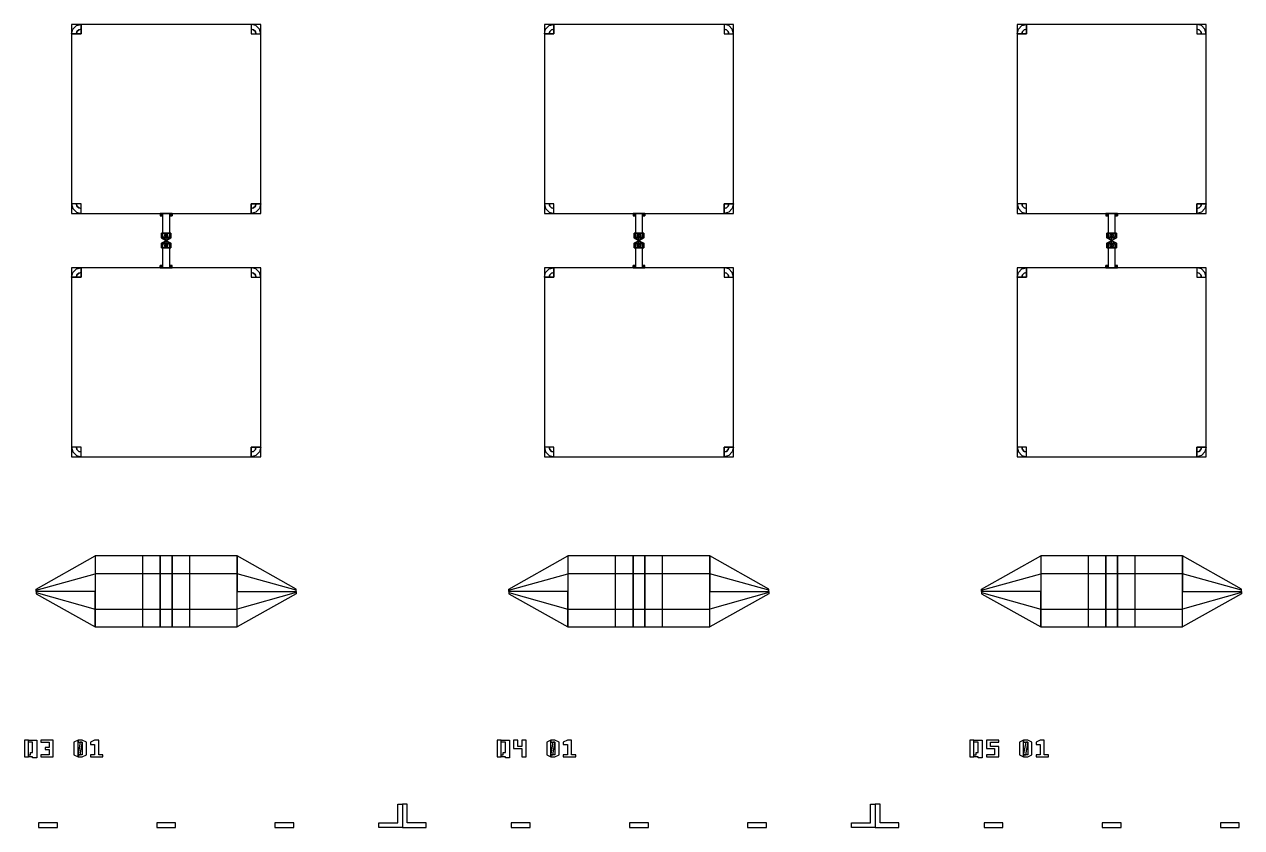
# Model space of a CAD drawing. Extents: x -19750 to 3750, y -13175 to 15275.
# Drawn here: x -13600 to -8450, y -13175 to -9775 of the extents above; entities that cross this region are included whole.
import ezdxf

# ---------------------------------------------------------------- set-up
doc = ezdxf.new("R2010")
doc.units = 0
doc.layers.add('GAP', color=1, linetype='continuous')
doc.layers.add('PIN', color=3, linetype='continuous')

# ---------------------------------------------------------------- blocks, each defined once
blk = doc.blocks.new('Q2GAP')
for points in [[(2500, 800), (2250, 800), (2250, 809.8), (2500, 950), (2500, 800)], [(2500, 800), (2250, 800), (2250, 809.8), (2500, 950), (2500, 800)], [(2825, 950), (2500, 950), (2500, 650), (2825, 650), (2825, 950)], [(2825, 950), (2500, 950), (2500, 650), (2825, 650), (2825, 950)], [(2900, 950), (2825, 950), (2825, 650), (2900, 650), (2900, 950)], [(2900, 950), (2825, 950), (2825, 650), (2900, 650), (2900, 950)], [(2500, 800), (2250, 800), (2250, 790.2), (2500, 650), (2500, 800)], [(2500, 800), (2250, 800), (2250, 790.2), (2500, 650), (2500, 800)]]:
    blk.add_lwpolyline(points)
blk = doc.blocks.new('Q2PIN')
for points in [[(2500, 800), (2250, 800), (2250, 805), (2500, 875), (2500, 800)], [(2500, 800), (2250, 800), (2250, 805), (2500, 875), (2500, 800)], [(2825, 875), (2500, 875), (2500, 725), (2825, 725), (2825, 875)], [(2825, 875), (2500, 875), (2500, 725), (2825, 725), (2825, 875)], [(2500, 800), (2250, 800), (2250, 795), (2500, 725), (2500, 800)], [(2500, 800), (2250, 800), (2250, 795), (2500, 725), (2500, 800)]]:
    blk.add_lwpolyline(points)
blk = doc.blocks.new('Q3')
at = {"layer": 'GAP'}
for points in [[(1800, -200), (1700, -200), (1700, -180), (1780, -180), (1780, -100), (1800, -100), (1800, -200)], [(260, -200), (340, -200), (340, -180), (260, -180), (260, -200)], [(760, -200), (840, -200), (840, -180), (760, -180), (760, -200)], [(1260, -200), (1340, -200), (1340, -180), (1260, -180), (1260, -200)]]:
    blk.add_lwpolyline(points, dxfattribs=at)
blk = doc.blocks.new('Q3GAP')
for points in [[(400, 3200), (400, 2400), (1200, 2400), (1200, 3200), (400, 3200)], [(400, 3200), (400, 3160), (440, 3160), (440, 3200), (400, 3200)], [(400, 3160), (405.4, 3180), (420, 3194.6), (440, 3200), (440, 3180), (430, 3177.3), (422.7, 3170), (420, 3160), (400, 3160)], [(1160, 3200), (1160, 3160), (1200, 3160), (1200, 3200), (1160, 3200)], [(1200, 3160), (1194.6, 3180), (1180, 3194.6), (1160, 3200), (1160, 3180), (1170, 3177.3), (1177.3, 3170), (1180, 3160), (1200, 3160)], [(420, 3160), (422.7, 3170), (430, 3177.3), (440, 3180), (440, 3160), (440, 3160), (440, 3160), (440, 3160), (420, 3160)], [(1180, 3160), (1177.3, 3170), (1170, 3177.3), (1160, 3180), (1160, 3160), (1160, 3160), (1160, 3160), (1160, 3160), (1180, 3160)], [(440, 2400), (440, 2440), (400, 2440), (400, 2400), (440, 2400)], [(400, 2440), (405.4, 2420), (420, 2405.4), (440, 2400), (440, 2420), (430, 2422.7), (422.7, 2430), (420, 2440), (400, 2440)], [(420, 2440), (422.7, 2430), (430, 2422.7), (440, 2420), (440, 2440), (440, 2440), (440, 2440), (440, 2440), (420, 2440)], [(1200, 2400), (1200, 2440), (1160, 2440), (1160, 2400), (1200, 2400)], [(1200, 2440), (1194.6, 2420), (1180, 2405.4), (1160, 2400), (1160, 2420), (1170, 2422.7), (1177.3, 2430), (1180, 2440), (1200, 2440)], [(1180, 2440), (1177.3, 2430), (1170, 2422.7), (1160, 2420), (1160, 2440), (1160, 2440), (1160, 2440), (1160, 2440), (1180, 2440)], [(775, 2400), (775, 2390), (785, 2390), (785, 2400), (775, 2400)], [(785, 2390), (783.7, 2395), (780, 2398.7), (775, 2400), (775, 2395), (777.5, 2394.3), (779.3, 2392.5), (780, 2390), (785, 2390)], [(780, 2390), (779.3, 2392.5), (777.5, 2394.3), (775, 2395), (775, 2390), (775, 2390), (775, 2390), (775, 2390), (780, 2390)], [(785, 2400), (785, 2300), (815, 2300), (815, 2400), (785, 2400)], [(815, 2400), (815, 2390), (825, 2390), (825, 2400), (815, 2400)], [(815, 2390), (816.3, 2395), (820, 2398.7), (825, 2400), (825, 2395), (822.5, 2394.3), (820.7, 2392.5), (820, 2390), (815, 2390)], [(820, 2390), (820.7, 2392.5), (822.5, 2394.3), (825, 2395), (825, 2390), (825, 2390), (825, 2390), (825, 2390), (820, 2390)], [(820.2, 2316.1), (820.2, 2316.3), (779.8, 2316.3), (779.8, 2316.1), (820.2, 2316.1)], [(780, 2296.1), (780, 2316.1), (779.8, 2316.1), (779.8, 2296.1), (780, 2296.1)], [(797.5, 2286.1), (780, 2296.1), (779.8, 2296.1), (797.3, 2286.1), (797.5, 2286.1)], [(780, 2274), (799.8, 2284), (799.6, 2284), (779.8, 2274), (780, 2274)], [(780, 2254), (780, 2274), (779.8, 2274), (779.8, 2254), (780, 2254)], [(785, 2270), (785, 2170), (815, 2170), (815, 2270), (785, 2270)], [(807.5, 2305), (807.5, 2310), (792.5, 2310), (792.5, 2305), (807.5, 2305)], [(802.7, 2286), (802.7, 2286.1), (797.3, 2286.1), (797.3, 2286), (802.7, 2286)], [(802.5, 2300), (802.5, 2305), (797.5, 2305), (797.5, 2300), (802.5, 2300)], [(797.5, 2270), (797.5, 2265), (802.5, 2265), (802.5, 2270), (797.5, 2270)], [(799.8, 2284), (799.8, 2286), (799.6, 2286), (799.6, 2284), (799.8, 2284)], [(800.2, 2284), (800.2, 2286), (800.4, 2286), (800.4, 2284), (800.2, 2284)], [(820, 2274), (800.2, 2284), (800.4, 2284), (820.2, 2274), (820, 2274)], [(802.5, 2286.1), (820, 2296.1), (820.2, 2296.1), (802.7, 2286.1), (802.5, 2286.1)], [(820, 2296.1), (820, 2316.1), (820.2, 2316.1), (820.2, 2296.1), (820, 2296.1)], [(820, 2254), (820, 2274), (820.2, 2274), (820.2, 2254), (820, 2254)], [(820.2, 2253.8), (820.2, 2254), (779.8, 2254), (779.8, 2253.8), (820.2, 2253.8)], [(792.5, 2265), (792.5, 2260), (807.5, 2260), (807.5, 2265), (792.5, 2265)], [(400, 2170), (400, 1370), (1200, 1370), (1200, 2170), (400, 2170)], [(400, 2170), (400, 2130), (440, 2130), (440, 2170), (400, 2170)], [(400, 2130), (405.4, 2150), (420, 2164.6), (440, 2170), (440, 2150), (430, 2147.3), (422.7, 2140), (420, 2130), (400, 2130)], [(785, 2170), (785, 2180), (775, 2180), (775, 2170), (785, 2170)], [(785, 2180), (783.7, 2175), (780, 2171.3), (775, 2170), (775, 2175), (777.5, 2175.7), (779.3, 2177.5), (780, 2180), (785, 2180)], [(780, 2180), (779.3, 2177.5), (777.5, 2175.7), (775, 2175), (775, 2180), (775, 2180), (775, 2180), (775, 2180), (780, 2180)], [(825, 2170), (825, 2180), (815, 2180), (815, 2170), (825, 2170)], [(815, 2180), (816.3, 2175), (820, 2171.3), (825, 2170), (825, 2175), (822.5, 2175.7), (820.7, 2177.5), (820, 2180), (815, 2180)], [(820, 2180), (820.7, 2177.5), (822.5, 2175.7), (825, 2175), (825, 2180), (825, 2180), (825, 2180), (825, 2180), (820, 2180)], [(1160, 2170), (1160, 2130), (1200, 2130), (1200, 2170), (1160, 2170)], [(1200, 2130), (1194.6, 2150), (1180, 2164.6), (1160, 2170), (1160, 2150), (1170, 2147.3), (1177.3, 2140), (1180, 2130), (1200, 2130)], [(420, 2130), (422.7, 2140), (430, 2147.3), (440, 2150), (440, 2130), (440, 2130), (440, 2130), (440, 2130), (420, 2130)], [(1180, 2130), (1177.3, 2140), (1170, 2147.3), (1160, 2150), (1160, 2130), (1160, 2130), (1160, 2130), (1160, 2130), (1180, 2130)], [(440, 1370), (440, 1410), (400, 1410), (400, 1370), (440, 1370)], [(400, 1410), (405.4, 1390), (420, 1375.4), (440, 1370), (440, 1390), (430, 1392.7), (422.7, 1400), (420, 1410), (400, 1410)], [(420, 1410), (422.7, 1400), (430, 1392.7), (440, 1390), (440, 1410), (440, 1410), (440, 1410), (440, 1410), (420, 1410)], [(1200, 1370), (1200, 1410), (1160, 1410), (1160, 1370), (1200, 1370)], [(1200, 1410), (1194.6, 1390), (1180, 1375.4), (1160, 1370), (1160, 1390), (1170, 1392.7), (1177.3, 1400), (1180, 1410), (1200, 1410)], [(1180, 1410), (1177.3, 1400), (1170, 1392.7), (1160, 1390), (1160, 1410), (1160, 1410), (1160, 1410), (1160, 1410), (1180, 1410)], [(2500, 800), (2250, 800), (2250, 809.8), (2500, 950), (2500, 800)], [(2500, 800), (2250, 800), (2250, 809.8), (2500, 950), (2500, 800)], [(2825, 950), (2500, 950), (2500, 650), (2825, 650), (2825, 950)], [(2825, 950), (2500, 950), (2500, 650), (2825, 650), (2825, 950)], [(2900, 950), (2825, 950), (2825, 650), (2900, 650), (2900, 950)], [(2900, 950), (2825, 950), (2825, 650), (2900, 650), (2900, 950)], [(2500, 800), (2250, 800), (2250, 790.2), (2500, 650), (2500, 800)], [(2500, 800), (2250, 800), (2250, 790.2), (2500, 650), (2500, 800)]]:
    blk.add_lwpolyline(points)
at = {"layer": 'GAP'}
for points in [[(200, 100), (217.5, 100), (217.5, 170), (200, 170), (200, 100)], [(217.5, 108.8), (226.2, 108.8), (226.2, 117.5), (235, 117.5), (235, 161.2), (217.5, 161.2), (217.5, 170), (252.5, 170), (252.5, 95.6), (235, 95.6), (235, 100), (217.5, 100), (217.5, 108.8)], [(270, 100), (322.5, 100), (322.5, 170), (270, 170), (270, 161.2), (305, 161.2), (305, 139.4), (287.5, 139.4), (287.5, 130.6), (305, 130.6), (305, 108.8), (270, 108.8), (270, 100), (270, 100)]]:
    blk.add_lwpolyline(points, dxfattribs=at)
blk = doc.blocks.new('Q3PIN')
for points in [[(420, 3160), (422.7, 3170), (430, 3177.3), (440, 3180), (440, 3180), (430, 3177.3), (422.7, 3170), (420, 3160), (420, 3160)], [(420, 3160), (422.7, 3170), (430, 3177.3), (440, 3180), (440, 3180), (430, 3177.3), (422.7, 3170), (420, 3160), (420, 3160)], [(1180, 3160), (1177.3, 3170), (1170, 3177.3), (1160, 3180), (1160, 3180), (1170, 3177.3), (1177.3, 3170), (1180, 3160), (1180, 3160)], [(1180, 3160), (1177.3, 3170), (1170, 3177.3), (1160, 3180), (1160, 3180), (1170, 3177.3), (1177.3, 3170), (1180, 3160), (1180, 3160)], [(420, 2440), (422.7, 2430), (430, 2422.7), (440, 2420), (440, 2420), (430, 2422.7), (422.7, 2430), (420, 2440), (420, 2440)], [(420, 2440), (422.7, 2430), (430, 2422.7), (440, 2420), (440, 2420), (430, 2422.7), (422.7, 2430), (420, 2440), (420, 2440)], [(1180, 2440), (1177.3, 2430), (1170, 2422.7), (1160, 2420), (1160, 2420), (1170, 2422.7), (1177.3, 2430), (1180, 2440), (1180, 2440)], [(1180, 2440), (1177.3, 2430), (1170, 2422.7), (1160, 2420), (1160, 2420), (1170, 2422.7), (1177.3, 2430), (1180, 2440), (1180, 2440)], [(780, 2390), (779.3, 2392.5), (777.5, 2394.3), (775, 2395), (775, 2395), (777.5, 2394.3), (779.3, 2392.5), (780, 2390), (780, 2390)], [(780, 2390), (779.3, 2392.5), (777.5, 2394.3), (775, 2395), (775, 2395), (777.5, 2394.3), (779.3, 2392.5), (780, 2390), (780, 2390)], [(820, 2390), (820.7, 2392.5), (822.5, 2394.3), (825, 2395), (825, 2395), (822.5, 2394.3), (820.7, 2392.5), (820, 2390), (820, 2390)], [(820, 2390), (820.7, 2392.5), (822.5, 2394.3), (825, 2395), (825, 2395), (822.5, 2394.3), (820.7, 2392.5), (820, 2390), (820, 2390)], [(820, 2296.1), (820, 2316.1), (780, 2316.1), (780, 2296.1), (820, 2296.1)], [(800, 2286.1), (800, 2296.1), (780, 2296.1), (797.5, 2286.1), (800, 2286.1)], [(800, 2274), (800, 2284), (799.8, 2284), (780, 2274), (800, 2274)], [(820, 2254), (820, 2274), (780, 2274), (780, 2254), (820, 2254)], [(800.2, 2284), (800.2, 2286), (799.8, 2286), (799.8, 2284), (800.2, 2284)], [(800, 2286.1), (800, 2296.1), (820, 2296.1), (802.5, 2286.1), (800, 2286.1)], [(800, 2274), (800, 2284), (800.2, 2284), (820, 2274), (800, 2274)], [(780, 2180), (779.3, 2177.5), (777.5, 2175.7), (775, 2175), (775, 2175), (777.5, 2175.7), (779.3, 2177.5), (780, 2180), (780, 2180)], [(780, 2180), (779.3, 2177.5), (777.5, 2175.7), (775, 2175), (775, 2175), (777.5, 2175.7), (779.3, 2177.5), (780, 2180), (780, 2180)], [(820, 2180), (820.7, 2177.5), (822.5, 2175.7), (825, 2175), (825, 2175), (822.5, 2175.7), (820.7, 2177.5), (820, 2180), (820, 2180)], [(820, 2180), (820.7, 2177.5), (822.5, 2175.7), (825, 2175), (825, 2175), (822.5, 2175.7), (820.7, 2177.5), (820, 2180), (820, 2180)], [(420, 2130), (422.7, 2140), (430, 2147.3), (440, 2150), (440, 2150), (430, 2147.3), (422.7, 2140), (420, 2130), (420, 2130)], [(420, 2130), (422.7, 2140), (430, 2147.3), (440, 2150), (440, 2150), (430, 2147.3), (422.7, 2140), (420, 2130), (420, 2130)], [(1180, 2130), (1177.3, 2140), (1170, 2147.3), (1160, 2150), (1160, 2150), (1170, 2147.3), (1177.3, 2140), (1180, 2130), (1180, 2130)], [(1180, 2130), (1177.3, 2140), (1170, 2147.3), (1160, 2150), (1160, 2150), (1170, 2147.3), (1177.3, 2140), (1180, 2130), (1180, 2130)], [(420, 1410), (422.7, 1400), (430, 1392.7), (440, 1390), (440, 1390), (430, 1392.7), (422.7, 1400), (420, 1410), (420, 1410)], [(420, 1410), (422.7, 1400), (430, 1392.7), (440, 1390), (440, 1390), (430, 1392.7), (422.7, 1400), (420, 1410), (420, 1410)], [(1180, 1410), (1177.3, 1400), (1170, 1392.7), (1160, 1390), (1160, 1390), (1170, 1392.7), (1177.3, 1400), (1180, 1410), (1180, 1410)], [(1180, 1410), (1177.3, 1400), (1170, 1392.7), (1160, 1390), (1160, 1390), (1170, 1392.7), (1177.3, 1400), (1180, 1410), (1180, 1410)], [(2500, 800), (2250, 800), (2250, 805), (2500, 875), (2500, 800)], [(2500, 800), (2250, 800), (2250, 805), (2500, 875), (2500, 800)], [(2825, 875), (2500, 875), (2500, 725), (2825, 725), (2825, 875)], [(2825, 875), (2500, 875), (2500, 725), (2825, 725), (2825, 875)], [(2500, 800), (2250, 800), (2250, 795), (2500, 725), (2500, 800)], [(2500, 800), (2250, 800), (2250, 795), (2500, 725), (2500, 800)]]:
    blk.add_lwpolyline(points)
blk = doc.blocks.new('Q4')
at = {"layer": 'GAP'}
for points in [[(-200, -200), (-100, -200), (-100, -180), (-180, -180), (-180, -100), (-200, -100), (-200, -200)], [(1800, -200), (1700, -200), (1700, -180), (1780, -180), (1780, -100), (1800, -100), (1800, -200)], [(260, -200), (340, -200), (340, -180), (260, -180), (260, -200)], [(760, -200), (840, -200), (840, -180), (760, -180), (760, -200)], [(1260, -200), (1340, -200), (1340, -180), (1260, -180), (1260, -200)]]:
    blk.add_lwpolyline(points, dxfattribs=at)
blk = doc.blocks.new('Q4GAP')
for points in [[(400, 3200), (400, 2400), (1200, 2400), (1200, 3200), (400, 3200)], [(400, 3200), (400, 3160), (440, 3160), (440, 3200), (400, 3200)], [(400, 3160), (405.4, 3180), (420, 3194.6), (440, 3200), (440, 3180), (430, 3177.3), (422.7, 3170), (420, 3160), (400, 3160)], [(1160, 3200), (1160, 3160), (1200, 3160), (1200, 3200), (1160, 3200)], [(1200, 3160), (1194.6, 3180), (1180, 3194.6), (1160, 3200), (1160, 3180), (1170, 3177.3), (1177.3, 3170), (1180, 3160), (1200, 3160)], [(420, 3160), (422.7, 3170), (430, 3177.3), (440, 3180), (440, 3160), (440, 3160), (440, 3160), (440, 3160), (420, 3160)], [(1180, 3160), (1177.3, 3170), (1170, 3177.3), (1160, 3180), (1160, 3160), (1160, 3160), (1160, 3160), (1160, 3160), (1180, 3160)], [(440, 2400), (440, 2440), (400, 2440), (400, 2400), (440, 2400)], [(400, 2440), (405.4, 2420), (420, 2405.4), (440, 2400), (440, 2420), (430, 2422.7), (422.7, 2430), (420, 2440), (400, 2440)], [(420, 2440), (422.7, 2430), (430, 2422.7), (440, 2420), (440, 2440), (440, 2440), (440, 2440), (440, 2440), (420, 2440)], [(1200, 2400), (1200, 2440), (1160, 2440), (1160, 2400), (1200, 2400)], [(1200, 2440), (1194.6, 2420), (1180, 2405.4), (1160, 2400), (1160, 2420), (1170, 2422.7), (1177.3, 2430), (1180, 2440), (1200, 2440)], [(1180, 2440), (1177.3, 2430), (1170, 2422.7), (1160, 2420), (1160, 2440), (1160, 2440), (1160, 2440), (1160, 2440), (1180, 2440)], [(775, 2400), (775, 2390), (785, 2390), (785, 2400), (775, 2400)], [(785, 2390), (783.7, 2395), (780, 2398.7), (775, 2400), (775, 2395), (777.5, 2394.3), (779.3, 2392.5), (780, 2390), (785, 2390)], [(780, 2390), (779.3, 2392.5), (777.5, 2394.3), (775, 2395), (775, 2390), (775, 2390), (775, 2390), (775, 2390), (780, 2390)], [(785, 2400), (785, 2300), (815, 2300), (815, 2400), (785, 2400)], [(815, 2400), (815, 2390), (825, 2390), (825, 2400), (815, 2400)], [(815, 2390), (816.3, 2395), (820, 2398.7), (825, 2400), (825, 2395), (822.5, 2394.3), (820.7, 2392.5), (820, 2390), (815, 2390)], [(820, 2390), (820.7, 2392.5), (822.5, 2394.3), (825, 2395), (825, 2390), (825, 2390), (825, 2390), (825, 2390), (820, 2390)], [(820.2, 2316.2), (820.2, 2316.4), (779.8, 2316.4), (779.8, 2316.2), (820.2, 2316.2)], [(780, 2296.2), (780, 2316.2), (779.8, 2316.2), (779.8, 2296.2), (780, 2296.2)], [(797.5, 2286.2), (780, 2296.2), (779.8, 2296.2), (797.3, 2286.2), (797.5, 2286.2)], [(780, 2274), (799.9, 2284), (799.7, 2284), (779.8, 2274), (780, 2274)], [(780, 2254), (780, 2274), (779.8, 2274), (779.8, 2254), (780, 2254)], [(785, 2270), (785, 2170), (815, 2170), (815, 2270), (785, 2270)], [(807.5, 2305), (807.5, 2310), (792.5, 2310), (792.5, 2305), (807.5, 2305)], [(802.7, 2286), (802.7, 2286.2), (797.3, 2286.2), (797.3, 2286), (802.7, 2286)], [(802.5, 2300), (802.5, 2305), (797.5, 2305), (797.5, 2300), (802.5, 2300)], [(797.5, 2270), (797.5, 2265), (802.5, 2265), (802.5, 2270), (797.5, 2270)], [(799.9, 2284), (799.9, 2286), (799.7, 2286), (799.7, 2284), (799.9, 2284)], [(800.1, 2284), (800.1, 2286), (800.3, 2286), (800.3, 2284), (800.1, 2284)], [(820, 2274), (800.1, 2284), (800.3, 2284), (820.2, 2274), (820, 2274)], [(802.5, 2286.2), (820, 2296.2), (820.2, 2296.2), (802.7, 2286.2), (802.5, 2286.2)], [(820, 2296.2), (820, 2316.2), (820.2, 2316.2), (820.2, 2296.2), (820, 2296.2)], [(820, 2254), (820, 2274), (820.2, 2274), (820.2, 2254), (820, 2254)], [(820.2, 2253.8), (820.2, 2254), (779.8, 2254), (779.8, 2253.8), (820.2, 2253.8)], [(792.5, 2265), (792.5, 2260), (807.5, 2260), (807.5, 2265), (792.5, 2265)], [(400, 2170), (400, 1370), (1200, 1370), (1200, 2170), (400, 2170)], [(400, 2170), (400, 2130), (440, 2130), (440, 2170), (400, 2170)], [(400, 2130), (405.4, 2150), (420, 2164.6), (440, 2170), (440, 2150), (430, 2147.3), (422.7, 2140), (420, 2130), (400, 2130)], [(785, 2170), (785, 2180), (775, 2180), (775, 2170), (785, 2170)], [(785, 2180), (783.7, 2175), (780, 2171.3), (775, 2170), (775, 2175), (777.5, 2175.7), (779.3, 2177.5), (780, 2180), (785, 2180)], [(780, 2180), (779.3, 2177.5), (777.5, 2175.7), (775, 2175), (775, 2180), (775, 2180), (775, 2180), (775, 2180), (780, 2180)], [(825, 2170), (825, 2180), (815, 2180), (815, 2170), (825, 2170)], [(815, 2180), (816.3, 2175), (820, 2171.3), (825, 2170), (825, 2175), (822.5, 2175.7), (820.7, 2177.5), (820, 2180), (815, 2180)], [(820, 2180), (820.7, 2177.5), (822.5, 2175.7), (825, 2175), (825, 2180), (825, 2180), (825, 2180), (825, 2180), (820, 2180)], [(1160, 2170), (1160, 2130), (1200, 2130), (1200, 2170), (1160, 2170)], [(1200, 2130), (1194.6, 2150), (1180, 2164.6), (1160, 2170), (1160, 2150), (1170, 2147.3), (1177.3, 2140), (1180, 2130), (1200, 2130)], [(420, 2130), (422.7, 2140), (430, 2147.3), (440, 2150), (440, 2130), (440, 2130), (440, 2130), (440, 2130), (420, 2130)], [(1180, 2130), (1177.3, 2140), (1170, 2147.3), (1160, 2150), (1160, 2130), (1160, 2130), (1160, 2130), (1160, 2130), (1180, 2130)], [(440, 1370), (440, 1410), (400, 1410), (400, 1370), (440, 1370)], [(400, 1410), (405.4, 1390), (420, 1375.4), (440, 1370), (440, 1390), (430, 1392.7), (422.7, 1400), (420, 1410), (400, 1410)], [(420, 1410), (422.7, 1400), (430, 1392.7), (440, 1390), (440, 1410), (440, 1410), (440, 1410), (440, 1410), (420, 1410)], [(1200, 1370), (1200, 1410), (1160, 1410), (1160, 1370), (1200, 1370)], [(1200, 1410), (1194.6, 1390), (1180, 1375.4), (1160, 1370), (1160, 1390), (1170, 1392.7), (1177.3, 1400), (1180, 1410), (1200, 1410)], [(1180, 1410), (1177.3, 1400), (1170, 1392.7), (1160, 1390), (1160, 1410), (1160, 1410), (1160, 1410), (1160, 1410), (1180, 1410)], [(-1300, 650), (-1225, 650), (-1225, 950), (-1300, 950), (-1300, 650)], [(-1300, 650), (-1225, 650), (-1225, 950), (-1300, 950), (-1300, 650)], [(-1225, 650), (-900, 650), (-900, 950), (-1225, 950), (-1225, 650)], [(-1225, 650), (-900, 650), (-900, 950), (-1225, 950), (-1225, 650)], [(-900, 800), (-650, 800), (-650, 809.8), (-900, 950), (-900, 800)], [(-900, 800), (-650, 800), (-650, 809.8), (-900, 950), (-900, 800)], [(2500, 800), (2250, 800), (2250, 809.8), (2500, 950), (2500, 800)], [(2500, 800), (2250, 800), (2250, 809.8), (2500, 950), (2500, 800)], [(2825, 950), (2500, 950), (2500, 650), (2825, 650), (2825, 950)], [(2825, 950), (2500, 950), (2500, 650), (2825, 650), (2825, 950)], [(2900, 950), (2825, 950), (2825, 650), (2900, 650), (2900, 950)], [(2900, 950), (2825, 950), (2825, 650), (2900, 650), (2900, 950)], [(-900, 800), (-650, 800), (-650, 790.2), (-900, 650), (-900, 800)], [(-900, 800), (-650, 800), (-650, 790.2), (-900, 650), (-900, 800)], [(2500, 800), (2250, 800), (2250, 790.2), (2500, 650), (2500, 800)], [(2500, 800), (2250, 800), (2250, 790.2), (2500, 650), (2500, 800)]]:
    blk.add_lwpolyline(points)
at = {"layer": 'GAP'}
for points in [[(200, 100), (217.5, 100), (217.5, 170), (200, 170), (200, 100)], [(217.5, 108.8), (226.2, 108.8), (226.2, 117.5), (235, 117.5), (235, 161.2), (217.5, 161.2), (217.5, 170), (252.5, 170), (252.5, 95.6), (235, 95.6), (235, 100), (217.5, 100), (217.5, 108.8)], [(305, 100), (322.5, 100), (322.5, 170), (305, 170), (305, 143.8), (287.5, 143.8), (287.5, 170), (270, 170), (270, 135), (305, 135), (305, 100), (305, 100)]]:
    blk.add_lwpolyline(points, dxfattribs=at)
blk = doc.blocks.new('Q4PIN')
for points in [[(420, 3160), (422.7, 3170), (430, 3177.3), (440, 3180), (440, 3180), (430, 3177.3), (422.7, 3170), (420, 3160), (420, 3160)], [(420, 3160), (422.7, 3170), (430, 3177.3), (440, 3180), (440, 3180), (430, 3177.3), (422.7, 3170), (420, 3160), (420, 3160)], [(1180, 3160), (1177.3, 3170), (1170, 3177.3), (1160, 3180), (1160, 3180), (1170, 3177.3), (1177.3, 3170), (1180, 3160), (1180, 3160)], [(1180, 3160), (1177.3, 3170), (1170, 3177.3), (1160, 3180), (1160, 3180), (1170, 3177.3), (1177.3, 3170), (1180, 3160), (1180, 3160)], [(420, 2440), (422.7, 2430), (430, 2422.7), (440, 2420), (440, 2420), (430, 2422.7), (422.7, 2430), (420, 2440), (420, 2440)], [(420, 2440), (422.7, 2430), (430, 2422.7), (440, 2420), (440, 2420), (430, 2422.7), (422.7, 2430), (420, 2440), (420, 2440)], [(1180, 2440), (1177.3, 2430), (1170, 2422.7), (1160, 2420), (1160, 2420), (1170, 2422.7), (1177.3, 2430), (1180, 2440), (1180, 2440)], [(1180, 2440), (1177.3, 2430), (1170, 2422.7), (1160, 2420), (1160, 2420), (1170, 2422.7), (1177.3, 2430), (1180, 2440), (1180, 2440)], [(780, 2390), (779.3, 2392.5), (777.5, 2394.3), (775, 2395), (775, 2395), (777.5, 2394.3), (779.3, 2392.5), (780, 2390), (780, 2390)], [(780, 2390), (779.3, 2392.5), (777.5, 2394.3), (775, 2395), (775, 2395), (777.5, 2394.3), (779.3, 2392.5), (780, 2390), (780, 2390)], [(820, 2390), (820.7, 2392.5), (822.5, 2394.3), (825, 2395), (825, 2395), (822.5, 2394.3), (820.7, 2392.5), (820, 2390), (820, 2390)], [(820, 2390), (820.7, 2392.5), (822.5, 2394.3), (825, 2395), (825, 2395), (822.5, 2394.3), (820.7, 2392.5), (820, 2390), (820, 2390)], [(820, 2296.2), (820, 2316.2), (780, 2316.2), (780, 2296.2), (820, 2296.2)], [(800, 2286.2), (800, 2296.2), (780, 2296.2), (797.5, 2286.2), (800, 2286.2)], [(800, 2274), (800, 2284), (799.9, 2284), (780, 2274), (800, 2274)], [(820, 2254), (820, 2274), (780, 2274), (780, 2254), (820, 2254)], [(800.1, 2284), (800.1, 2286), (799.9, 2286), (799.9, 2284), (800.1, 2284)], [(800, 2286.2), (800, 2296.2), (820, 2296.2), (802.5, 2286.2), (800, 2286.2)], [(800, 2274), (800, 2284), (800.1, 2284), (820, 2274), (800, 2274)], [(780, 2180), (779.3, 2177.5), (777.5, 2175.7), (775, 2175), (775, 2175), (777.5, 2175.7), (779.3, 2177.5), (780, 2180), (780, 2180)], [(780, 2180), (779.3, 2177.5), (777.5, 2175.7), (775, 2175), (775, 2175), (777.5, 2175.7), (779.3, 2177.5), (780, 2180), (780, 2180)], [(820, 2180), (820.7, 2177.5), (822.5, 2175.7), (825, 2175), (825, 2175), (822.5, 2175.7), (820.7, 2177.5), (820, 2180), (820, 2180)], [(820, 2180), (820.7, 2177.5), (822.5, 2175.7), (825, 2175), (825, 2175), (822.5, 2175.7), (820.7, 2177.5), (820, 2180), (820, 2180)], [(420, 2130), (422.7, 2140), (430, 2147.3), (440, 2150), (440, 2150), (430, 2147.3), (422.7, 2140), (420, 2130), (420, 2130)], [(420, 2130), (422.7, 2140), (430, 2147.3), (440, 2150), (440, 2150), (430, 2147.3), (422.7, 2140), (420, 2130), (420, 2130)], [(1180, 2130), (1177.3, 2140), (1170, 2147.3), (1160, 2150), (1160, 2150), (1170, 2147.3), (1177.3, 2140), (1180, 2130), (1180, 2130)], [(1180, 2130), (1177.3, 2140), (1170, 2147.3), (1160, 2150), (1160, 2150), (1170, 2147.3), (1177.3, 2140), (1180, 2130), (1180, 2130)], [(420, 1410), (422.7, 1400), (430, 1392.7), (440, 1390), (440, 1390), (430, 1392.7), (422.7, 1400), (420, 1410), (420, 1410)], [(420, 1410), (422.7, 1400), (430, 1392.7), (440, 1390), (440, 1390), (430, 1392.7), (422.7, 1400), (420, 1410), (420, 1410)], [(1180, 1410), (1177.3, 1400), (1170, 1392.7), (1160, 1390), (1160, 1390), (1170, 1392.7), (1177.3, 1400), (1180, 1410), (1180, 1410)], [(1180, 1410), (1177.3, 1400), (1170, 1392.7), (1160, 1390), (1160, 1390), (1170, 1392.7), (1177.3, 1400), (1180, 1410), (1180, 1410)], [(-1225, 725), (-900, 725), (-900, 875), (-1225, 875), (-1225, 725)], [(-1225, 725), (-900, 725), (-900, 875), (-1225, 875), (-1225, 725)], [(-900, 800), (-650, 800), (-650, 805), (-900, 875), (-900, 800)], [(-900, 800), (-650, 800), (-650, 805), (-900, 875), (-900, 800)], [(2500, 800), (2250, 800), (2250, 805), (2500, 875), (2500, 800)], [(2500, 800), (2250, 800), (2250, 805), (2500, 875), (2500, 800)], [(2825, 875), (2500, 875), (2500, 725), (2825, 725), (2825, 875)], [(2825, 875), (2500, 875), (2500, 725), (2825, 725), (2825, 875)], [(-900, 800), (-650, 800), (-650, 795), (-900, 725), (-900, 800)], [(-900, 800), (-650, 800), (-650, 795), (-900, 725), (-900, 800)], [(2500, 800), (2250, 800), (2250, 795), (2500, 725), (2500, 800)], [(2500, 800), (2250, 800), (2250, 795), (2500, 725), (2500, 800)]]:
    blk.add_lwpolyline(points)
blk = doc.blocks.new('Q5')
at = {"layer": 'GAP'}
for points in [[(-200, -200), (-100, -200), (-100, -180), (-180, -180), (-180, -100), (-200, -100), (-200, -200)], [(260, -200), (340, -200), (340, -180), (260, -180), (260, -200)], [(760, -200), (840, -200), (840, -180), (760, -180), (760, -200)], [(1260, -200), (1340, -200), (1340, -180), (1260, -180), (1260, -200)]]:
    blk.add_lwpolyline(points, dxfattribs=at)
blk = doc.blocks.new('Q5GAP')
for points in [[(400, 3200), (400, 2400), (1200, 2400), (1200, 3200), (400, 3200)], [(400, 3200), (400, 3160), (440, 3160), (440, 3200), (400, 3200)], [(400, 3160), (405.4, 3180), (420, 3194.6), (440, 3200), (440, 3180), (430, 3177.3), (422.7, 3170), (420, 3160), (400, 3160)], [(1160, 3200), (1160, 3160), (1200, 3160), (1200, 3200), (1160, 3200)], [(1200, 3160), (1194.6, 3180), (1180, 3194.6), (1160, 3200), (1160, 3180), (1170, 3177.3), (1177.3, 3170), (1180, 3160), (1200, 3160)], [(420, 3160), (422.7, 3170), (430, 3177.3), (440, 3180), (440, 3160), (440, 3160), (440, 3160), (440, 3160), (420, 3160)], [(1180, 3160), (1177.3, 3170), (1170, 3177.3), (1160, 3180), (1160, 3160), (1160, 3160), (1160, 3160), (1160, 3160), (1180, 3160)], [(440, 2400), (440, 2440), (400, 2440), (400, 2400), (440, 2400)], [(400, 2440), (405.4, 2420), (420, 2405.4), (440, 2400), (440, 2420), (430, 2422.7), (422.7, 2430), (420, 2440), (400, 2440)], [(420, 2440), (422.7, 2430), (430, 2422.7), (440, 2420), (440, 2440), (440, 2440), (440, 2440), (440, 2440), (420, 2440)], [(1200, 2400), (1200, 2440), (1160, 2440), (1160, 2400), (1200, 2400)], [(1200, 2440), (1194.6, 2420), (1180, 2405.4), (1160, 2400), (1160, 2420), (1170, 2422.7), (1177.3, 2430), (1180, 2440), (1200, 2440)], [(1180, 2440), (1177.3, 2430), (1170, 2422.7), (1160, 2420), (1160, 2440), (1160, 2440), (1160, 2440), (1160, 2440), (1180, 2440)], [(775, 2400), (775, 2390), (785, 2390), (785, 2400), (775, 2400)], [(785, 2390), (783.7, 2395), (780, 2398.7), (775, 2400), (775, 2395), (777.5, 2394.3), (779.3, 2392.5), (780, 2390), (785, 2390)], [(780, 2390), (779.3, 2392.5), (777.5, 2394.3), (775, 2395), (775, 2390), (775, 2390), (775, 2390), (775, 2390), (780, 2390)], [(785, 2400), (785, 2300), (815, 2300), (815, 2400), (785, 2400)], [(815, 2400), (815, 2390), (825, 2390), (825, 2400), (815, 2400)], [(815, 2390), (816.3, 2395), (820, 2398.7), (825, 2400), (825, 2395), (822.5, 2394.3), (820.7, 2392.5), (820, 2390), (815, 2390)], [(820, 2390), (820.7, 2392.5), (822.5, 2394.3), (825, 2395), (825, 2390), (825, 2390), (825, 2390), (825, 2390), (820, 2390)], [(820.2, 2316.2), (820.2, 2316.4), (779.8, 2316.4), (779.8, 2316.2), (820.2, 2316.2)], [(780, 2296.2), (780, 2316.2), (779.8, 2316.2), (779.8, 2296.2), (780, 2296.2)], [(797.5, 2286.2), (780, 2296.2), (779.8, 2296.2), (797.3, 2286.2), (797.5, 2286.2)], [(780, 2274), (799.8, 2284), (799.6, 2284), (779.8, 2274), (780, 2274)], [(780, 2254), (780, 2274), (779.8, 2274), (779.8, 2254), (780, 2254)], [(785, 2270), (785, 2170), (815, 2170), (815, 2270), (785, 2270)], [(807.5, 2305), (807.5, 2310), (792.5, 2310), (792.5, 2305), (807.5, 2305)], [(802.7, 2286), (802.7, 2286.2), (797.3, 2286.2), (797.3, 2286), (802.7, 2286)], [(802.5, 2300), (802.5, 2305), (797.5, 2305), (797.5, 2300), (802.5, 2300)], [(797.5, 2270), (797.5, 2265), (802.5, 2265), (802.5, 2270), (797.5, 2270)], [(799.8, 2284), (799.8, 2286), (799.6, 2286), (799.6, 2284), (799.8, 2284)], [(800.2, 2284), (800.2, 2286), (800.4, 2286), (800.4, 2284), (800.2, 2284)], [(820, 2274), (800.2, 2284), (800.4, 2284), (820.2, 2274), (820, 2274)], [(802.5, 2286.2), (820, 2296.2), (820.2, 2296.2), (802.7, 2286.2), (802.5, 2286.2)], [(820, 2296.2), (820, 2316.2), (820.2, 2316.2), (820.2, 2296.2), (820, 2296.2)], [(820, 2254), (820, 2274), (820.2, 2274), (820.2, 2254), (820, 2254)], [(820.2, 2253.8), (820.2, 2254), (779.8, 2254), (779.8, 2253.8), (820.2, 2253.8)], [(792.5, 2265), (792.5, 2260), (807.5, 2260), (807.5, 2265), (792.5, 2265)], [(400, 2170), (400, 1370), (1200, 1370), (1200, 2170), (400, 2170)], [(400, 2170), (400, 2130), (440, 2130), (440, 2170), (400, 2170)], [(400, 2130), (405.4, 2150), (420, 2164.6), (440, 2170), (440, 2150), (430, 2147.3), (422.7, 2140), (420, 2130), (400, 2130)], [(785, 2170), (785, 2180), (775, 2180), (775, 2170), (785, 2170)], [(785, 2180), (783.7, 2175), (780, 2171.3), (775, 2170), (775, 2175), (777.5, 2175.7), (779.3, 2177.5), (780, 2180), (785, 2180)], [(780, 2180), (779.3, 2177.5), (777.5, 2175.7), (775, 2175), (775, 2180), (775, 2180), (775, 2180), (775, 2180), (780, 2180)], [(825, 2170), (825, 2180), (815, 2180), (815, 2170), (825, 2170)], [(815, 2180), (816.3, 2175), (820, 2171.3), (825, 2170), (825, 2175), (822.5, 2175.7), (820.7, 2177.5), (820, 2180), (815, 2180)], [(820, 2180), (820.7, 2177.5), (822.5, 2175.7), (825, 2175), (825, 2180), (825, 2180), (825, 2180), (825, 2180), (820, 2180)], [(1160, 2170), (1160, 2130), (1200, 2130), (1200, 2170), (1160, 2170)], [(1200, 2130), (1194.6, 2150), (1180, 2164.6), (1160, 2170), (1160, 2150), (1170, 2147.3), (1177.3, 2140), (1180, 2130), (1200, 2130)], [(420, 2130), (422.7, 2140), (430, 2147.3), (440, 2150), (440, 2130), (440, 2130), (440, 2130), (440, 2130), (420, 2130)], [(1180, 2130), (1177.3, 2140), (1170, 2147.3), (1160, 2150), (1160, 2130), (1160, 2130), (1160, 2130), (1160, 2130), (1180, 2130)], [(440, 1370), (440, 1410), (400, 1410), (400, 1370), (440, 1370)], [(400, 1410), (405.4, 1390), (420, 1375.4), (440, 1370), (440, 1390), (430, 1392.7), (422.7, 1400), (420, 1410), (400, 1410)], [(420, 1410), (422.7, 1400), (430, 1392.7), (440, 1390), (440, 1410), (440, 1410), (440, 1410), (440, 1410), (420, 1410)], [(1200, 1370), (1200, 1410), (1160, 1410), (1160, 1370), (1200, 1370)], [(1200, 1410), (1194.6, 1390), (1180, 1375.4), (1160, 1370), (1160, 1390), (1170, 1392.7), (1177.3, 1400), (1180, 1410), (1200, 1410)], [(1180, 1410), (1177.3, 1400), (1170, 1392.7), (1160, 1390), (1160, 1410), (1160, 1410), (1160, 1410), (1160, 1410), (1180, 1410)], [(-1300, 650), (-1225, 650), (-1225, 950), (-1300, 950), (-1300, 650)], [(-1300, 650), (-1225, 650), (-1225, 950), (-1300, 950), (-1300, 650)], [(-1225, 650), (-900, 650), (-900, 950), (-1225, 950), (-1225, 650)], [(-1225, 650), (-900, 650), (-900, 950), (-1225, 950), (-1225, 650)], [(-900, 800), (-650, 800), (-650, 809.8), (-900, 950), (-900, 800)], [(-900, 800), (-650, 800), (-650, 809.8), (-900, 950), (-900, 800)], [(-900, 800), (-650, 800), (-650, 790.2), (-900, 650), (-900, 800)], [(-900, 800), (-650, 800), (-650, 790.2), (-900, 650), (-900, 800)]]:
    blk.add_lwpolyline(points)
at = {"layer": 'GAP'}
for points in [[(200, 100), (217.5, 100), (217.5, 170), (200, 170), (200, 100)], [(217.5, 108.8), (226.2, 108.8), (226.2, 117.5), (235, 117.5), (235, 161.2), (217.5, 161.2), (217.5, 170), (252.5, 170), (252.5, 95.6), (235, 95.6), (235, 100), (217.5, 100), (217.5, 108.8)], [(270, 100), (322.5, 100), (322.5, 143.8), (287.5, 143.8), (287.5, 161.2), (322.5, 161.2), (322.5, 170), (270, 170), (270, 135), (305, 135), (305, 108.8), (270, 108.8), (270, 100), (270, 100)]]:
    blk.add_lwpolyline(points, dxfattribs=at)
blk = doc.blocks.new('Q5PIN')
for points in [[(420, 3160), (422.7, 3170), (430, 3177.3), (440, 3180), (440, 3180), (430, 3177.3), (422.7, 3170), (420, 3160), (420, 3160)], [(420, 3160), (422.7, 3170), (430, 3177.3), (440, 3180), (440, 3180), (430, 3177.3), (422.7, 3170), (420, 3160), (420, 3160)], [(1180, 3160), (1177.3, 3170), (1170, 3177.3), (1160, 3180), (1160, 3180), (1170, 3177.3), (1177.3, 3170), (1180, 3160), (1180, 3160)], [(1180, 3160), (1177.3, 3170), (1170, 3177.3), (1160, 3180), (1160, 3180), (1170, 3177.3), (1177.3, 3170), (1180, 3160), (1180, 3160)], [(420, 2440), (422.7, 2430), (430, 2422.7), (440, 2420), (440, 2420), (430, 2422.7), (422.7, 2430), (420, 2440), (420, 2440)], [(420, 2440), (422.7, 2430), (430, 2422.7), (440, 2420), (440, 2420), (430, 2422.7), (422.7, 2430), (420, 2440), (420, 2440)], [(1180, 2440), (1177.3, 2430), (1170, 2422.7), (1160, 2420), (1160, 2420), (1170, 2422.7), (1177.3, 2430), (1180, 2440), (1180, 2440)], [(1180, 2440), (1177.3, 2430), (1170, 2422.7), (1160, 2420), (1160, 2420), (1170, 2422.7), (1177.3, 2430), (1180, 2440), (1180, 2440)], [(780, 2390), (779.3, 2392.5), (777.5, 2394.3), (775, 2395), (775, 2395), (777.5, 2394.3), (779.3, 2392.5), (780, 2390), (780, 2390)], [(780, 2390), (779.3, 2392.5), (777.5, 2394.3), (775, 2395), (775, 2395), (777.5, 2394.3), (779.3, 2392.5), (780, 2390), (780, 2390)], [(820, 2390), (820.7, 2392.5), (822.5, 2394.3), (825, 2395), (825, 2395), (822.5, 2394.3), (820.7, 2392.5), (820, 2390), (820, 2390)], [(820, 2390), (820.7, 2392.5), (822.5, 2394.3), (825, 2395), (825, 2395), (822.5, 2394.3), (820.7, 2392.5), (820, 2390), (820, 2390)], [(820, 2296.2), (820, 2316.2), (780, 2316.2), (780, 2296.2), (820, 2296.2)], [(800, 2286.2), (800, 2296.2), (780, 2296.2), (797.5, 2286.2), (800, 2286.2)], [(800, 2274), (800, 2284), (799.8, 2284), (780, 2274), (800, 2274)], [(820, 2254), (820, 2274), (780, 2274), (780, 2254), (820, 2254)], [(800.2, 2284), (800.2, 2286), (799.8, 2286), (799.8, 2284), (800.2, 2284)], [(800, 2286.2), (800, 2296.2), (820, 2296.2), (802.5, 2286.2), (800, 2286.2)], [(800, 2274), (800, 2284), (800.2, 2284), (820, 2274), (800, 2274)], [(780, 2180), (779.3, 2177.5), (777.5, 2175.7), (775, 2175), (775, 2175), (777.5, 2175.7), (779.3, 2177.5), (780, 2180), (780, 2180)], [(780, 2180), (779.3, 2177.5), (777.5, 2175.7), (775, 2175), (775, 2175), (777.5, 2175.7), (779.3, 2177.5), (780, 2180), (780, 2180)], [(820, 2180), (820.7, 2177.5), (822.5, 2175.7), (825, 2175), (825, 2175), (822.5, 2175.7), (820.7, 2177.5), (820, 2180), (820, 2180)], [(820, 2180), (820.7, 2177.5), (822.5, 2175.7), (825, 2175), (825, 2175), (822.5, 2175.7), (820.7, 2177.5), (820, 2180), (820, 2180)], [(420, 2130), (422.7, 2140), (430, 2147.3), (440, 2150), (440, 2150), (430, 2147.3), (422.7, 2140), (420, 2130), (420, 2130)], [(420, 2130), (422.7, 2140), (430, 2147.3), (440, 2150), (440, 2150), (430, 2147.3), (422.7, 2140), (420, 2130), (420, 2130)], [(1180, 2130), (1177.3, 2140), (1170, 2147.3), (1160, 2150), (1160, 2150), (1170, 2147.3), (1177.3, 2140), (1180, 2130), (1180, 2130)], [(1180, 2130), (1177.3, 2140), (1170, 2147.3), (1160, 2150), (1160, 2150), (1170, 2147.3), (1177.3, 2140), (1180, 2130), (1180, 2130)], [(420, 1410), (422.7, 1400), (430, 1392.7), (440, 1390), (440, 1390), (430, 1392.7), (422.7, 1400), (420, 1410), (420, 1410)], [(420, 1410), (422.7, 1400), (430, 1392.7), (440, 1390), (440, 1390), (430, 1392.7), (422.7, 1400), (420, 1410), (420, 1410)], [(1180, 1410), (1177.3, 1400), (1170, 1392.7), (1160, 1390), (1160, 1390), (1170, 1392.7), (1177.3, 1400), (1180, 1410), (1180, 1410)], [(1180, 1410), (1177.3, 1400), (1170, 1392.7), (1160, 1390), (1160, 1390), (1170, 1392.7), (1177.3, 1400), (1180, 1410), (1180, 1410)], [(-1225, 725), (-900, 725), (-900, 875), (-1225, 875), (-1225, 725)], [(-1225, 725), (-900, 725), (-900, 875), (-1225, 875), (-1225, 725)], [(-900, 800), (-650, 800), (-650, 805), (-900, 875), (-900, 800)], [(-900, 800), (-650, 800), (-650, 805), (-900, 875), (-900, 800)], [(-900, 800), (-650, 800), (-650, 795), (-900, 725), (-900, 800)], [(-900, 800), (-650, 800), (-650, 795), (-900, 725), (-900, 800)]]:
    blk.add_lwpolyline(points)
blk = doc.blocks.new('Q6GAP')
for points in [[(-1300, 650), (-1225, 650), (-1225, 950), (-1300, 950), (-1300, 650)], [(-1300, 650), (-1225, 650), (-1225, 950), (-1300, 950), (-1300, 650)], [(-1225, 650), (-900, 650), (-900, 950), (-1225, 950), (-1225, 650)], [(-1225, 650), (-900, 650), (-900, 950), (-1225, 950), (-1225, 650)], [(-900, 800), (-650, 800), (-650, 809.8), (-900, 950), (-900, 800)], [(-900, 800), (-650, 800), (-650, 809.8), (-900, 950), (-900, 800)], [(-900, 800), (-650, 800), (-650, 790.2), (-900, 650), (-900, 800)], [(-900, 800), (-650, 800), (-650, 790.2), (-900, 650), (-900, 800)]]:
    blk.add_lwpolyline(points)
blk = doc.blocks.new('Q6PIN')
for points in [[(-1225, 725), (-900, 725), (-900, 875), (-1225, 875), (-1225, 725)], [(-1225, 725), (-900, 725), (-900, 875), (-1225, 875), (-1225, 725)], [(-900, 800), (-650, 800), (-650, 805), (-900, 875), (-900, 800)], [(-900, 800), (-650, 800), (-650, 805), (-900, 875), (-900, 800)], [(-900, 800), (-650, 800), (-650, 795), (-900, 725), (-900, 800)], [(-900, 800), (-650, 800), (-650, 795), (-900, 725), (-900, 800)]]:
    blk.add_lwpolyline(points)

msp = doc.modelspace()

# ---------------------------------------------------------------- linework, layer by layer
at = {"layer": 'GAP'}
for points in [[(-13600, -12875), (-13582.5, -12875), (-13582.5, -12805), (-13600, -12805), (-13600, -12875)], [(-13582.5, -12866.25), (-13573.75, -12866.25), (-13573.75, -12857.5), (-13565, -12857.5), (-13565, -12813.75), (-13582.5, -12813.75), (-13582.5, -12805), (-13547.5, -12805), (-13547.5, -12879.375), (-13565, -12879.375), (-13565, -12875), (-13582.5, -12875), (-13582.5, -12866.25)], [(-13530, -12875), (-13477.5, -12875), (-13477.5, -12805), (-13530, -12805), (-13530, -12813.75), (-13495, -12813.75), (-13495, -12835.625), (-13512.5, -12835.625), (-13512.5, -12844.375), (-13495, -12844.375), (-13495, -12866.25), (-13530, -12866.25), (-13530, -12875), (-13530, -12875)], [(-13390, -12866.25), (-13372.5, -12875), (-13372.5, -12805), (-13390, -12813.75), (-13390, -12866.25)], [(-13372.5, -12875), (-13355, -12875), (-13337.5, -12866.25), (-13337.5, -12813.75), (-13355, -12805), (-13372.5, -12805), (-13372.5, -12813.75), (-13355, -12813.75), (-13355, -12866.25), (-13372.5, -12866.25), (-13372.5, -12875)], [(-13372.5, -12866.25), (-13363.75, -12866.25), (-13355, -12818.125), (-13355, -12813.75), (-13363.75, -12813.75), (-13372.5, -12861.875), (-13372.5, -12866.25)], [(-13320, -12875), (-13267.5, -12875), (-13267.5, -12866.25), (-13285, -12866.25), (-13285, -12805), (-13302.5, -12805), (-13320, -12813.75), (-13320, -12822.5), (-13302.5, -12822.5), (-13302.5, -12866.25), (-13320, -12866.25), (-13320, -12875), (-13320, -12875)], [(-11600, -12875), (-11582.5, -12875), (-11582.5, -12805), (-11600, -12805), (-11600, -12875)], [(-11582.5, -12866.25), (-11573.75, -12866.25), (-11573.75, -12857.5), (-11565, -12857.5), (-11565, -12813.75), (-11582.5, -12813.75), (-11582.5, -12805), (-11547.5, -12805), (-11547.5, -12879.375), (-11565, -12879.375), (-11565, -12875), (-11582.5, -12875), (-11582.5, -12866.25)], [(-11495, -12875), (-11477.5, -12875), (-11477.5, -12805), (-11495, -12805), (-11495, -12831.25), (-11512.5, -12831.25), (-11512.5, -12805), (-11530, -12805), (-11530, -12840), (-11495, -12840), (-11495, -12875), (-11495, -12875)], [(-11390, -12866.25), (-11372.5, -12875), (-11372.5, -12805), (-11390, -12813.75), (-11390, -12866.25)], [(-11372.5, -12875), (-11355, -12875), (-11337.5, -12866.25), (-11337.5, -12813.75), (-11355, -12805), (-11372.5, -12805), (-11372.5, -12813.75), (-11355, -12813.75), (-11355, -12866.25), (-11372.5, -12866.25), (-11372.5, -12875)], [(-11372.5, -12866.25), (-11363.75, -12866.25), (-11355, -12818.125), (-11355, -12813.75), (-11363.75, -12813.75), (-11372.5, -12861.875), (-11372.5, -12866.25)], [(-11320, -12875), (-11267.5, -12875), (-11267.5, -12866.25), (-11285, -12866.25), (-11285, -12805), (-11302.5, -12805), (-11320, -12813.75), (-11320, -12822.5), (-11302.5, -12822.5), (-11302.5, -12866.25), (-11320, -12866.25), (-11320, -12875), (-11320, -12875)], [(-9600, -12875), (-9582.5, -12875), (-9582.5, -12805), (-9600, -12805), (-9600, -12875)], [(-9582.5, -12866.25), (-9573.75, -12866.25), (-9573.75, -12857.5), (-9565, -12857.5), (-9565, -12813.75), (-9582.5, -12813.75), (-9582.5, -12805), (-9547.5, -12805), (-9547.5, -12879.375), (-9565, -12879.375), (-9565, -12875), (-9582.5, -12875), (-9582.5, -12866.25)], [(-9530, -12875), (-9477.5, -12875), (-9477.5, -12831.25), (-9512.5, -12831.25), (-9512.5, -12813.75), (-9477.5, -12813.75), (-9477.5, -12805), (-9530, -12805), (-9530, -12840), (-9495, -12840), (-9495, -12866.25), (-9530, -12866.25), (-9530, -12875), (-9530, -12875)], [(-9390, -12866.25), (-9372.5, -12875), (-9372.5, -12805), (-9390, -12813.75), (-9390, -12866.25)], [(-9372.5, -12875), (-9355, -12875), (-9337.5, -12866.25), (-9337.5, -12813.75), (-9355, -12805), (-9372.5, -12805), (-9372.5, -12813.75), (-9355, -12813.75), (-9355, -12866.25), (-9372.5, -12866.25), (-9372.5, -12875)], [(-9372.5, -12866.25), (-9363.75, -12866.25), (-9355, -12818.125), (-9355, -12813.75), (-9363.75, -12813.75), (-9372.5, -12861.875), (-9372.5, -12866.25)], [(-9320, -12875), (-9267.5, -12875), (-9267.5, -12866.25), (-9285, -12866.25), (-9285, -12805), (-9302.5, -12805), (-9320, -12813.75), (-9320, -12822.5), (-9302.5, -12822.5), (-9302.5, -12866.25), (-9320, -12866.25), (-9320, -12875), (-9320, -12875)]]:
    msp.add_lwpolyline(points, dxfattribs=at)

# ---------------------------------------------------------------- block references
for name, p in [('Q3', (-13800, -12975)), ('Q4', (-11800, -12975)), ('Q5', (-9800, -12975))]:
    msp.add_blockref(name, p)
for name, p in [('Q2GAP', (-15800, -12975)), ('Q3GAP', (-13800, -12975)), ('Q4GAP', (-11800, -12975)), ('Q5GAP', (-9800, -12975)), ('Q6GAP', (-7800, -12975))]:
    msp.add_blockref(name, p, dxfattribs=at)
at = {"layer": 'PIN'}
for name, p in [('Q2PIN', (-15800, -12975)), ('Q3PIN', (-13800, -12975)), ('Q4PIN', (-11800, -12975)), ('Q5PIN', (-9800, -12975)), ('Q6PIN', (-7800, -12975))]:
    msp.add_blockref(name, p, dxfattribs=at)

doc.saveas('drawing.dxf')
